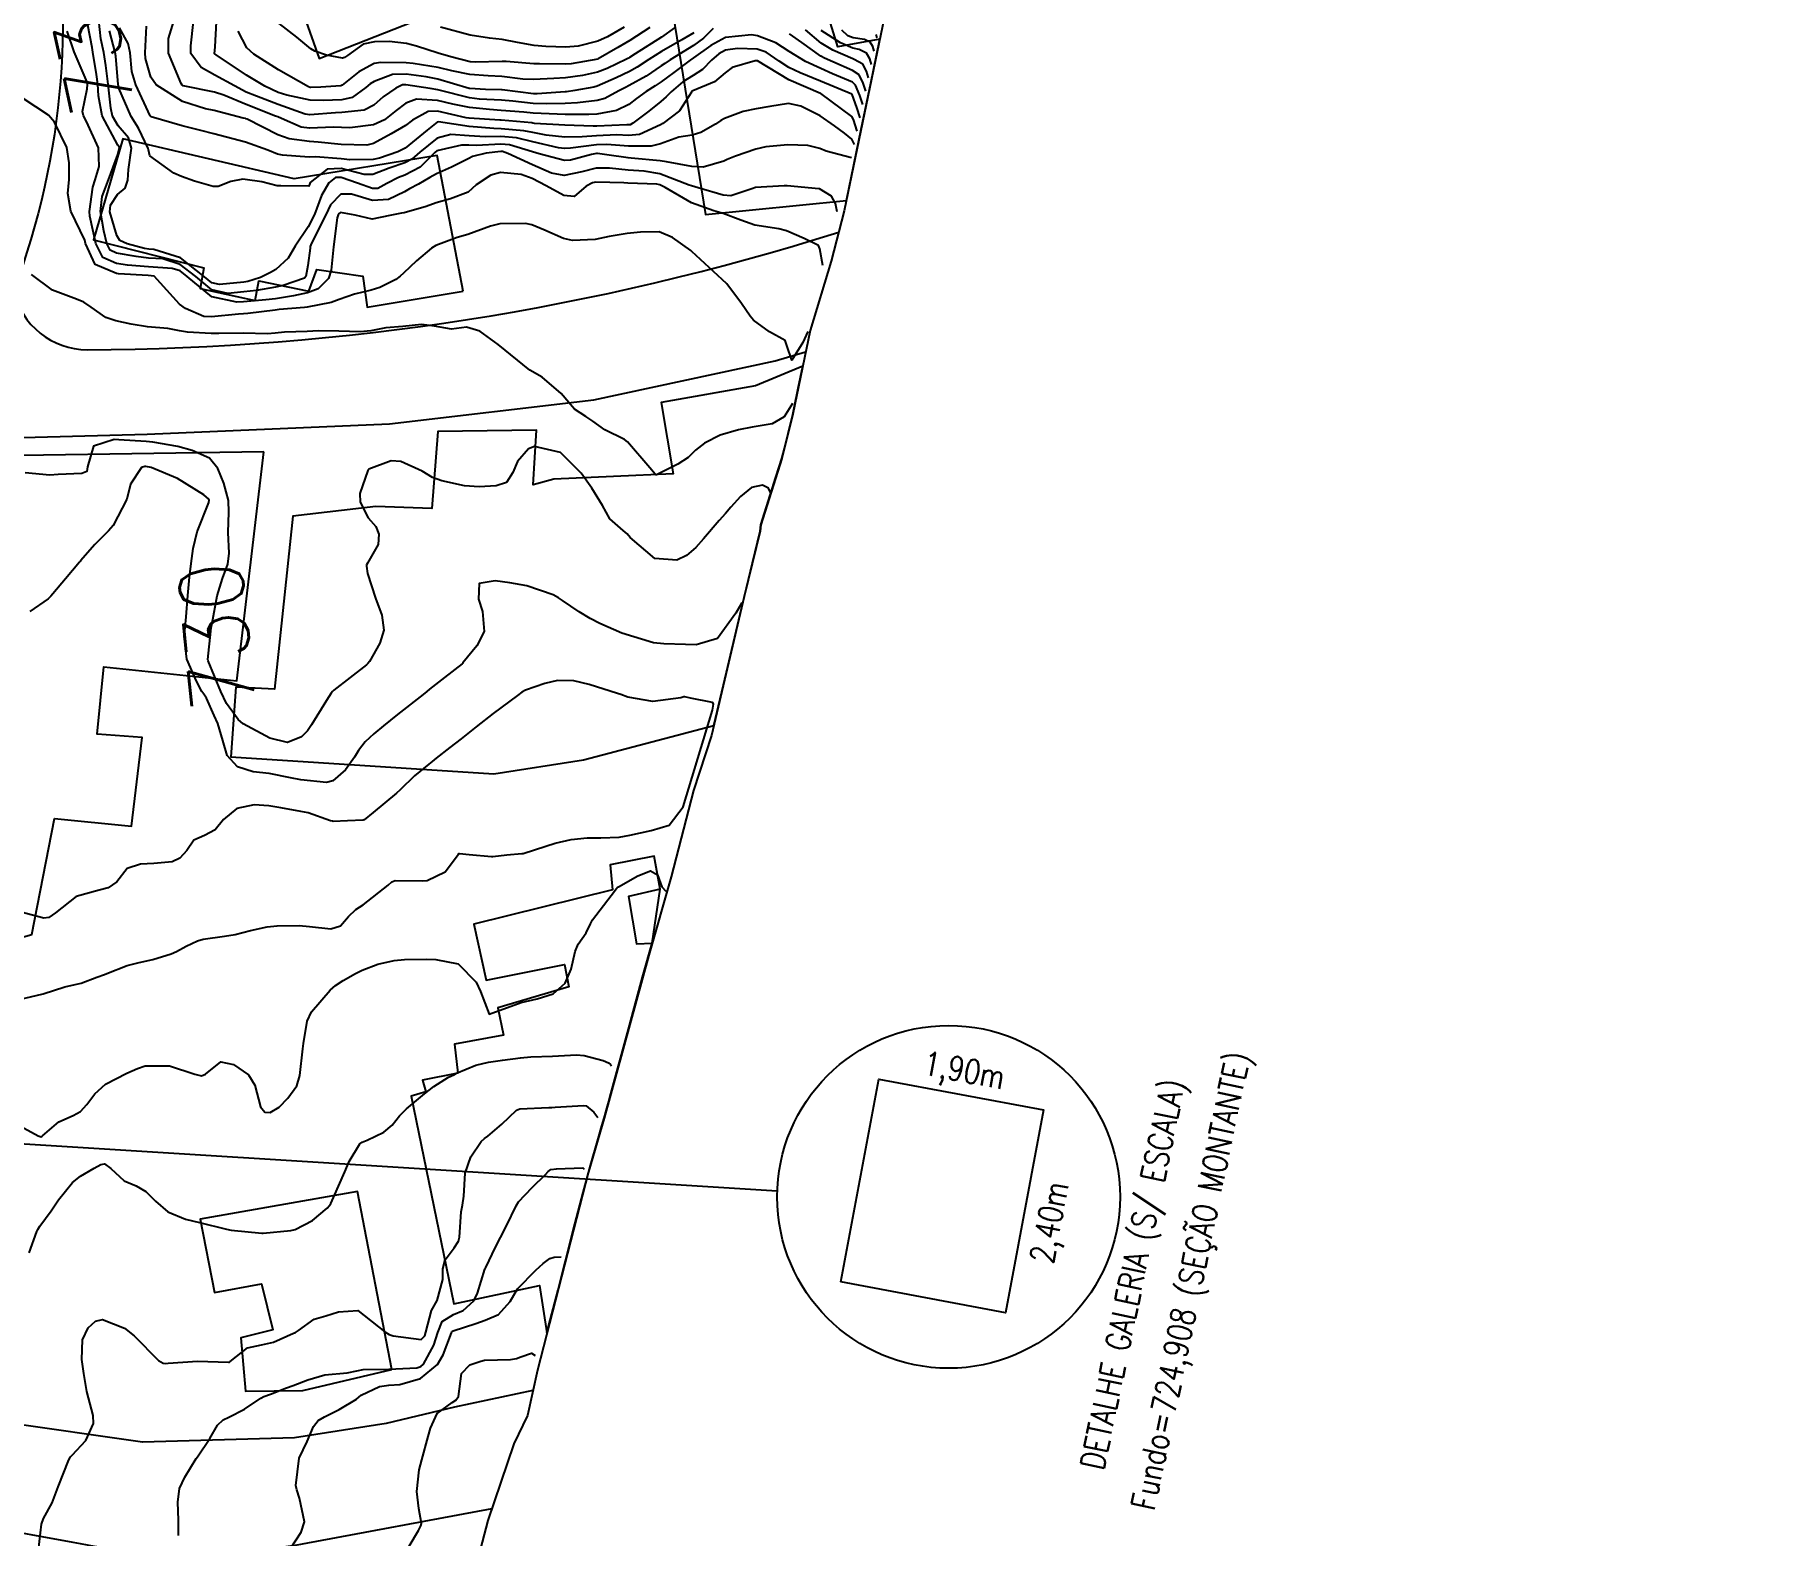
# Model space of a CAD drawing. Header units: metres. Extents: x 318500 to 325275, y 7408834 to 7428799.
# Drawn here: x 323618.4 to 323726.9, y 7419209.3 to 7419303.5 of the extents above; entities that cross this region are included whole.
import ezdxf
from ezdxf.enums import TextEntityAlignment as Align

# ---------------------------------------------------------------- set-up
doc = ezdxf.new("R2010")
doc.units = ezdxf.units.M
doc.header["$MEASUREMENT"] = 0
doc.linetypes.add('CONTINUO', pattern=[0])
for name, color, linetype in [('Area', 45, 'Continuous'), ('Cotas', 45, 'Continuous'), ('Curvas de Nivel 1m', 11, 'Continuous'), ('Curvas de Nivel 5m', 15, 'Continuous'), ('DETALHES', 45, 'Continuous'), ('Edificações', 30, 'Continuous'), ('TEXTO', 45, 'Continuous'), ('Vias Primárias', 230, 'Continuous')]:
    doc.layers.add(name, color=color, linetype=linetype)
doc.styles.add('ROMANS', font='romans', dxfattribs={"height": 0.2})
doc.styles.add('Style-STANDARD', font='STANDARD.shx')

msp = doc.modelspace()

# ---------------------------------------------------------------- linework, layer by layer
at = {"layer": 'Area'}
msp.add_lwpolyline([(323671.86, 7419305.11), (323669.22, 7419292.42), (323668.41, 7419289.27), (323667.08, 7419284.92), (323666, 7419279.67), (323665.31, 7419276.89), (323663.99, 7419272.72), (323663.96, 7419272.33), (323662.95, 7419268.23), (323660.9, 7419259.5), (323659.76, 7419256.06), (323658.36, 7419250.64), (323656.96, 7419245.72), (323654.16, 7419235.5), (323653.18, 7419232.13), (323649.98, 7419219.69), (323649.35, 7419216.86), (323648.51, 7419215.08), (323646.86, 7419210.27), (323642.45, 7419193.41)], dxfattribs=at)
at = {"layer": 'Curvas de Nivel 1m', "flags": 128}
for points, elevation in [([(323669.68, 7419295.74), (323668.09, 7419296.17), (323667.69, 7419296.33), (323666.94, 7419296.52), (323665.69, 7419296.56), (323664.31, 7419296.43), (323663.68, 7419296.29), (323662.41, 7419295.84), (323661.89, 7419295.63), (323661.68, 7419295.53), (323660.38, 7419295.15), (323659.67, 7419295.19), (323658.07, 7419295.5), (323657.67, 7419295.56), (323655.86, 7419295.73), (323655.68, 7419295.75), (323654.33, 7419295.94), (323653.75, 7419296.02), (323653.68, 7419296.01), (323653.37, 7419295.95), (323652.06, 7419295.59), (323651.67, 7419295.57), (323650.08, 7419296), (323649.68, 7419296.13), (323648.22, 7419296.55), (323647.69, 7419296.61), (323646.15, 7419296.52), (323645.68, 7419296.53), (323645.21, 7419296.54), (323643.68, 7419296.18), (323643.55, 7419296.08), (323642.62, 7419295.15), (323641.66, 7419294.66), (323641.26, 7419294.51), (323640.53, 7419294.13), (323639.97, 7419293.81), (323639.64, 7419293.81), (323638.69, 7419294.15), (323637.66, 7419294.5), (323637.32, 7419294.5), (323636.89, 7419294.17), (323636.43, 7419293.39), (323636, 7419292.18), (323635.61, 7419291.42), (323634.79, 7419290.2), (323634.35, 7419289.45), (323633.58, 7419288.74), (323633.23, 7419288.56), (323632.62, 7419288.23), (323631.81, 7419287.99), (323631.57, 7419287.95), (323630.03, 7419287.79), (323629.56, 7419287.9), (323629.09, 7419288.28), (323627.59, 7419289.47), (323625.92, 7419290), (323625.6, 7419290.02), (323625.33, 7419290.05), (323624.24, 7419290.34), (323623.79, 7419290.55), (323623.6, 7419290.88), (323623.17, 7419292.36), (323623.2, 7419292.78), (323623.64, 7419293.44), (323624.13, 7419293.85), (323624.28, 7419294.34), (323624.33, 7419295.01), (323624.52, 7419296.34), (323624.33, 7419296.99), (323623.69, 7419297.76), (323623.33, 7419298.36), (323623.22, 7419298.85), (323623.06, 7419300.36), (323622.92, 7419301.54), (323622.78, 7419302.36), (323622.6, 7419303.2), (323622.48, 7419304.37)], 736), ([(323670.22, 7419298.25), (323670.01, 7419298.9), (323669.73, 7419299.71), (323669.71, 7419299.74), (323667.74, 7419300.56), (323666.45, 7419301.08), (323665.75, 7419301.4), (323665.14, 7419301.8), (323664.33, 7419302.38), (323663.77, 7419302.56), (323662.53, 7419302.6), (323661.77, 7419302.5), (323661.35, 7419302.27), (323660.9, 7419301.86), (323660.33, 7419301.28), (323659.75, 7419300.91), (323659.11, 7419300.51), (323658.37, 7419299.89), (323658.05, 7419299.57), (323657.72, 7419299.28), (323656.96, 7419298.67), (323655.97, 7419297.92), (323655.8, 7419297.82), (323655.7, 7419297.81), (323655.59, 7419297.82), (323653.7, 7419297.73), (323653.47, 7419297.73), (323651.7, 7419297.79), (323649.8, 7419297.9), (323649.7, 7419297.92), (323649.63, 7419297.93), (323648.66, 7419298.02), (323647.7, 7419298.1), (323647.63, 7419298.1), (323645.7, 7419298.23), (323645.5, 7419298.26), (323643.71, 7419298.67), (323643.13, 7419298.66), (323642.14, 7419298.1), (323641.7, 7419297.78), (323640.8, 7419297.24), (323639.69, 7419296.64), (323639.29, 7419296.54), (323637.68, 7419296.58), (323636.23, 7419296.72), (323635.69, 7419296.76), (323634.41, 7419296.93), (323633.69, 7419297.19), (323631.77, 7419298.17), (323631.7, 7419298.19), (323631.67, 7419298.21), (323631.53, 7419298.24), (323629.71, 7419298.71), (323629.17, 7419298.82), (323627.71, 7419299.28), (323626.07, 7419300.32), (323625.73, 7419300.8), (323625.4, 7419301.98), (323625.37, 7419302.33), (323625.47, 7419304.01)], 739), ([(323661, 7419303.86), (323660.4, 7419303.24), (323659.77, 7419302.8), (323658.3, 7419301.89), (323657.98, 7419301.67), (323657.75, 7419301.51), (323656.79, 7419300.87), (323655.74, 7419300.28), (323655.5, 7419300.16), (323655.08, 7419299.94), (323654.2, 7419299.46), (323653.72, 7419299.33), (323652.49, 7419299.2), (323651.72, 7419299.16), (323650.58, 7419299.13), (323649.72, 7419299.16), (323648.44, 7419299.29), (323647.72, 7419299.36), (323646.34, 7419299.43), (323645.72, 7419299.51), (323643.82, 7419299.98), (323643.73, 7419300.01), (323643.26, 7419300.09), (323641.73, 7419300.33), (323641.52, 7419300.32), (323641.09, 7419300.12), (323640.3, 7419299.56), (323639.71, 7419299.05), (323639.11, 7419298.74), (323637.71, 7419298.58), (323637.31, 7419298.56), (323635.7, 7419298.44), (323635.41, 7419298.49), (323633.71, 7419299.09), (323632.35, 7419299.61), (323631.72, 7419299.87), (323630.97, 7419300.25), (323629.74, 7419300.92), (323628.89, 7419301.42), (323628.24, 7419302.29), (323628.24, 7419302.77), (323628.4, 7419304.29)], 741), ([(323659.78, 7419303.58), (323659.03, 7419303.14), (323657.77, 7419302.42), (323656.96, 7419301.91), (323656.24, 7419301.43), (323655.75, 7419301.16), (323654.92, 7419300.76), (323653.73, 7419300.23), (323653.52, 7419300.17), (323652.32, 7419299.97), (323651.81, 7419299.89), (323651.73, 7419299.89), (323649.97, 7419299.75), (323649.73, 7419299.76), (323647.76, 7419300), (323647.73, 7419300), (323646.73, 7419300.04), (323645.73, 7419300.1), (323645.69, 7419300.1), (323643.74, 7419300.68), (323643, 7419300.83), (323641.74, 7419301), (323640.9, 7419300.97), (323639.74, 7419300.53), (323639.49, 7419300.38), (323639.21, 7419300.15), (323638.35, 7419299.52), (323637.72, 7419299.39), (323636.55, 7419299.35), (323635.72, 7419299.37), (323634.27, 7419299.67), (323633.72, 7419299.85), (323632.89, 7419300.23), (323631.74, 7419300.93), (323629.82, 7419302.2), (323629.76, 7419302.24), (323629.74, 7419302.25), (323629.73, 7419302.27), (323629.76, 7419302.7), (323629.85, 7419304.27)], 742), ([(323657.04, 7419303.91), (323655.77, 7419303.1), (323655.03, 7419302.67), (323653.79, 7419301.95), (323653.77, 7419301.94), (323652.09, 7419301.64), (323651.75, 7419301.61), (323650.11, 7419301.64), (323649.75, 7419301.65), (323648.01, 7419301.78), (323647.76, 7419301.78), (323646.07, 7419301.74), (323645.76, 7419301.77), (323644.54, 7419302.07), (323643.76, 7419302.31), (323642.4, 7419302.74), (323641.77, 7419302.92), (323640.69, 7419303.04), (323639.77, 7419303.03), (323639.04, 7419302.87), (323638.06, 7419302.16), (323637.88, 7419302.04), (323637.76, 7419302), (323636.74, 7419302.18), (323636.01, 7419302.43), (323635.76, 7419302.59), (323634.88, 7419303.31), (323633.78, 7419304.16)], 744), ([(323667.89, 7419288.98), (323667.7, 7419290.04), (323667.6, 7419290.25), (323666.71, 7419290.68), (323665.61, 7419291.17), (323665.12, 7419291.3), (323663.62, 7419291.51), (323662.73, 7419291.83), (323661.63, 7419292.26), (323661.05, 7419292.42), (323659.64, 7419292.93), (323657.99, 7419293.89), (323657.65, 7419294.05), (323657.47, 7419294.09), (323655.65, 7419294.16), (323655.4, 7419294.18), (323653.65, 7419294.21), (323653.43, 7419294.18), (323653.03, 7419293.96), (323652.29, 7419293.32), (323651.64, 7419293.38), (323650.52, 7419293.99), (323649.66, 7419294.44), (323648.97, 7419294.7), (323647.66, 7419294.83), (323647.05, 7419294.65), (323646.13, 7419294.05), (323645.89, 7419293.81), (323645.64, 7419293.6), (323644.53, 7419293.17), (323643.63, 7419292.92), (323643.01, 7419292.7), (323641.62, 7419292.3), (323641.46, 7419292.27), (323640.73, 7419292.12), (323639.62, 7419291.9), (323638.54, 7419292.15), (323637.62, 7419292.31), (323637.54, 7419292.25), (323637.49, 7419292.16), (323637.42, 7419291.97), (323637.18, 7419290.17), (323637.04, 7419288.7), (323636.87, 7419288.17), (323636.22, 7419287.52), (323635.56, 7419287.27), (323634.68, 7419287.08), (323633.55, 7419286.9), (323632.94, 7419286.83), (323631.55, 7419286.71), (323631.12, 7419286.68), (323629.55, 7419287.02), (323628.02, 7419288.29), (323627.58, 7419288.66), (323627.07, 7419288.81), (323625.58, 7419288.91), (323624.26, 7419289.02), (323623.58, 7419289.11), (323622.72, 7419289.5), (323622.29, 7419290.37), (323621.91, 7419292.08), (323621.89, 7419292.38), (323622.1, 7419293.91), (323622.24, 7419294.37), (323622.49, 7419295.2), (323622.45, 7419296.37), (323621.69, 7419298.03), (323621.5, 7419298.38), (323621.44, 7419298.65), (323621.73, 7419300.07), (323621.76, 7419300.35), (323621.75, 7419300.38), (323621.75, 7419300.4), (323621.73, 7419300.49), (323620.93, 7419302.39), (323620.48, 7419303.69)], 734), ([(323669.86, 7419296.58), (323669.69, 7419296.92), (323669.24, 7419297.29), (323668.61, 7419297.76), (323667.71, 7419298.38), (323666.51, 7419298.99), (323665.72, 7419299.15), (323664.56, 7419298.96), (323663.71, 7419298.82), (323662.89, 7419298.65), (323661.71, 7419298.22), (323661.48, 7419298.08), (323661.14, 7419297.86), (323660.23, 7419297.33), (323659.69, 7419297.17), (323658.85, 7419297.04), (323657.69, 7419296.63), (323657.11, 7419296.48), (323655.69, 7419296.48), (323654.33, 7419296.59), (323653.69, 7419296.56), (323652.05, 7419296.34), (323651.68, 7419296.32), (323651.3, 7419296.37), (323649.69, 7419296.74), (323648.66, 7419296.99), (323647.69, 7419297.08), (323646.71, 7419297.06), (323645.69, 7419297.12), (323644.55, 7419297.21), (323643.69, 7419296.98), (323642.6, 7419296.1), (323642.11, 7419295.67), (323641.67, 7419295.44), (323640.69, 7419295.1), (323639.66, 7419294.7), (323639.11, 7419294.7), (323637.66, 7419295.07), (323636.79, 7419295.04), (323635.73, 7419294.19), (323635.7, 7419294.13), (323635.65, 7419293.97), (323633.88, 7419293.98), (323633.65, 7419293.99), (323632.69, 7419294.23), (323631.65, 7419294.39), (323631.5, 7419294.4), (323630.74, 7419294.25), (323629.96, 7419293.95), (323629.65, 7419293.94), (323628.47, 7419294.29), (323627.65, 7419294.57), (323627.18, 7419294.78), (323625.67, 7419295.87), (323625.59, 7419296.24), (323625.57, 7419296.32), (323624.95, 7419297.6), (323624.5, 7419298.34), (323623.73, 7419300.11), (323623.69, 7419300.35), (323623.53, 7419302.13), (323623.49, 7419302.35), (323623.13, 7419303.72)], 737), ([(323670.04, 7419297.41), (323669.81, 7419298.15), (323669.71, 7419298.33), (323667.75, 7419299.77), (323667.73, 7419299.78), (323665.74, 7419300.64), (323663.79, 7419301.82), (323663.63, 7419301.82), (323662.19, 7419301.41), (323661.75, 7419301.07), (323661.09, 7419300.51), (323659.73, 7419299.94), (323659.68, 7419299.92), (323659.64, 7419299.87), (323658.89, 7419298.7), (323657.85, 7419297.9), (323657.7, 7419297.82), (323656.39, 7419297.21), (323655.69, 7419297.14), (323654.95, 7419297.18), (323653.69, 7419297.13), (323652.79, 7419297.06), (323651.69, 7419297.05), (323650.52, 7419297.16), (323649.69, 7419297.33), (323649.13, 7419297.44), (323647.7, 7419297.57), (323647.24, 7419297.58), (323645.7, 7419297.7), (323643.77, 7419298.01), (323643.7, 7419297.99), (323643.07, 7419297.47), (323641.68, 7419296.35), (323641.22, 7419296.12), (323640.08, 7419295.73), (323639.67, 7419295.63), (323638.22, 7419295.61), (323637.67, 7419295.69), (323636.06, 7419295.8), (323635.67, 7419295.78), (323633.99, 7419295.91), (323633.68, 7419295.98), (323633.07, 7419296.23), (323631.68, 7419296.73), (323630.48, 7419297.05), (323629.69, 7419297.25), (323628.87, 7419297.46), (323627.69, 7419297.75), (323625.76, 7419298.32), (323625.7, 7419298.38), (323624.8, 7419300.33), (323624.55, 7419301.15), (323624.43, 7419302.34), (323624.32, 7419302.91), (323623.77, 7419303.89)], 738), ([(323658.57, 7419303.89), (323657.77, 7419303.31), (323656.1, 7419302.26), (323655.76, 7419302.04), (323655.69, 7419302), (323655.56, 7419301.93), (323654.35, 7419301.35), (323653.75, 7419301.12), (323652.8, 7419300.9), (323651.74, 7419300.77), (323651.01, 7419300.72), (323649.74, 7419300.65), (323649.07, 7419300.68), (323647.74, 7419300.84), (323646.9, 7419300.89), (323645.74, 7419300.97), (323644.61, 7419301.21), (323643.75, 7419301.41), (323642.19, 7419301.66), (323641.75, 7419301.71), (323640.15, 7419301.73), (323639.75, 7419301.66), (323638.77, 7419301.13), (323637.73, 7419300.31), (323637.64, 7419300.25), (323636.39, 7419300.18), (323635.76, 7419300.15), (323635.73, 7419300.16), (323635.62, 7419300.19), (323633.75, 7419301.26), (323632.19, 7419302.24), (323631.76, 7419302.65), (323631.22, 7419303.69)], 743), ([(323670.57, 7419299.92), (323670.41, 7419300.42), (323670.15, 7419300.94), (323669.75, 7419301.23), (323668.5, 7419301.76), (323667.99, 7419301.99), (323667.76, 7419302.13), (323666.57, 7419302.98), (323665.78, 7419303.53)], 741), ([(323670.75, 7419300.76), (323670.61, 7419301.19), (323670.38, 7419301.61), (323669.85, 7419301.92), (323669.76, 7419301.95), (323668.5, 7419302.49), (323667.77, 7419302.94), (323666.79, 7419303.78)], 742), ([(323670.93, 7419301.59), (323670.82, 7419301.95), (323670.62, 7419302.3), (323670.17, 7419302.54), (323669.77, 7419302.63), (323668.98, 7419302.96), (323667.78, 7419303.74)], 743), ([(323671.11, 7419302.43), (323671.02, 7419302.72), (323670.86, 7419302.99), (323670.5, 7419303.17), (323669.78, 7419303.28), (323669.44, 7419303.4), (323669.08, 7419303.75)], 744), ([(323666.95, 7419284.86), (323666.62, 7419284.16), (323665.93, 7419283.05), (323665.62, 7419283.97), (323665.52, 7419284.28), (323664.54, 7419284.82), (323663.54, 7419285.57), (323663.32, 7419285.82), (323662.77, 7419286.61), (323661.85, 7419287.84), (323661.57, 7419288.12), (323659.67, 7419289.87), (323659.63, 7419289.9), (323659.6, 7419289.93), (323658.46, 7419290.74), (323657.61, 7419291.11), (323656.44, 7419291.08), (323655.61, 7419290.99), (323654.48, 7419290.81), (323653.61, 7419290.63), (323652.18, 7419290.55), (323651.61, 7419290.68), (323650.38, 7419291.23), (323649.62, 7419291.55), (323649.23, 7419291.62), (323647.62, 7419291.61), (323647.03, 7419291.46), (323645.61, 7419290.94), (323644.94, 7419290.74), (323643.6, 7419290.25), (323643.33, 7419290.08), (323642.4, 7419289.28), (323641.58, 7419288.51), (323641.37, 7419288.32), (323641.1, 7419288.12), (323640.09, 7419287.61), (323639.56, 7419287.44), (323638.51, 7419287.2), (323637.55, 7419286.86), (323637.04, 7419286.67), (323635.54, 7419286.38), (323635.38, 7419286.36), (323633.78, 7419286.22), (323633.54, 7419286.19), (323631.81, 7419285.97), (323631.54, 7419285.96), (323631.23, 7419285.94), (323629.53, 7419285.76), (323629.05, 7419285.8), (323627.9, 7419286.29), (323627.54, 7419286.57), (323625.94, 7419288.32), (323625.57, 7419288.36), (323623.7, 7419288.47), (323623.57, 7419288.49), (323622.25, 7419289.05), (323621.64, 7419290.38), (323621.59, 7419290.57), (323620.71, 7419292.39), (323620.53, 7419293.5), (323620.62, 7419294.39), (323620.62, 7419295.44), (323620.46, 7419296.39), (323619.69, 7419297.98), (323619.31, 7419298.41), (323617.72, 7419299.46)], 733), ([(323665.98, 7419280.33), (323665.46, 7419279.5), (323664.7, 7419279.05), (323663.45, 7419278.84), (323662.6, 7419278.68), (323661.45, 7419278.35), (323660.45, 7419277.85), (323659.9, 7419277.4), (323659.43, 7419276.95), (323658.78, 7419276.52), (323657.53, 7419275.9), (323657.45, 7419275.86), (323657.41, 7419275.86), (323657.36, 7419275.9), (323657.02, 7419276.3), (323655.63, 7419277.92), (323655.44, 7419278.07), (323654.2, 7419278.69), (323653.45, 7419279.22), (323653.02, 7419279.52), (323652.31, 7419279.97), (323651.47, 7419280.96), (323650.27, 7419281.99), (323649.5, 7419282.43), (323647.52, 7419284.03), (323646.36, 7419284.88), (323645.53, 7419285.13), (323644.6, 7419285), (323643.53, 7419285.18), (323642.71, 7419285.28), (323641.53, 7419285.17), (323640.47, 7419285.07), (323639.53, 7419284.9), (323638.86, 7419284.82), (323637.53, 7419284.87), (323636.24, 7419284.89), (323635.53, 7419284.86), (323634.12, 7419284.8), (323633.53, 7419284.74), (323633.04, 7419284.71), (323631.52, 7419284.74), (323630, 7419284.73), (323629.52, 7419284.73), (323628.04, 7419284.8), (323627.53, 7419284.9), (323626.8, 7419285.04), (323625.53, 7419285.14), (323624.49, 7419285.3), (323623.53, 7419285.52), (323622.9, 7419285.73), (323621.98, 7419286.37), (323621.54, 7419286.68), (323621.06, 7419286.87), (323619.56, 7419287.45), (323618.25, 7419288.42)], 732), ([(323664.63, 7419274.71), (323664.48, 7419275.03), (323664.1, 7419275.21), (323663.4, 7419275.07), (323662.71, 7419274.51), (323662.12, 7419273.83), (323661.77, 7419273.44), (323661.37, 7419272.99), (323660.39, 7419271.85), (323659.91, 7419271.3), (323659.34, 7419270.8), (323658.72, 7419270.5), (323657.34, 7419270.62), (323655.8, 7419271.92), (323655.6, 7419272.16), (323655.36, 7419272.37), (323654.53, 7419273.1), (323654.07, 7419273.94), (323653.4, 7419275.02), (323652.72, 7419275.96), (323651.43, 7419277.25), (323649.79, 7419277.64), (323649.43, 7419277.48), (323648.74, 7419276.69), (323648.44, 7419276.01), (323648.05, 7419275.37), (323647.4, 7419275.17), (323646.33, 7419275.11), (323645.4, 7419275.17), (323643.99, 7419275.48), (323643.4, 7419275.7), (323642.76, 7419276.09), (323641.42, 7419276.69), (323640.8, 7419276.74), (323639.41, 7419276.21), (323639.37, 7419276.18), (323639.35, 7419276.14), (323638.84, 7419274.69), (323638.86, 7419274.15), (323639.37, 7419273.16), (323639.85, 7419272.62), (323640.04, 7419272.13), (323639.99, 7419271.49), (323639.33, 7419270.32), (323639.26, 7419270.21), (323639.25, 7419270.14), (323639.32, 7419269.68), (323639.83, 7419268.13), (323640.22, 7419267.06), (323640.35, 7419266.12), (323640.09, 7419265.3), (323639.45, 7419264.14), (323639.35, 7419264.03), (323639.25, 7419263.95), (323638.24, 7419263.14), (323637.22, 7419262.35), (323637.12, 7419262.26), (323637.04, 7419262.16), (323636.76, 7419261.71), (323635.81, 7419260.18), (323635.56, 7419259.81), (323635.19, 7419259.42), (323634.31, 7419259.08), (323633.19, 7419259.34), (323631.53, 7419260.24), (323631.2, 7419260.52), (323630.47, 7419261.51), (323630.12, 7419262.26), (323629.33, 7419264.19), (323629.31, 7419264.27), (323629.49, 7419266.05), (323629.52, 7419266.27), (323629.57, 7419266.55), (323629.9, 7419268.26), (323630.23, 7419269.35), (323630.56, 7419270.25), (323630.65, 7419270.94), (323630.58, 7419272.25), (323630.63, 7419273.51), (323630.6, 7419274.25), (323630.31, 7419275.34), (323629.94, 7419276.26), (323629.42, 7419276.91), (323628.32, 7419277.39), (323627.43, 7419277.63), (323625.85, 7419277.9), (323625.43, 7419277.94), (323623.72, 7419278.06), (323623.44, 7419278.07), (323622.14, 7419277.66), (323621.76, 7419276.37), (323621.71, 7419276.07), (323621.4, 7419275.95), (323619.93, 7419275.87), (323619.4, 7419275.84), (323617.84, 7419275.98)], 731), ([(323617.48, 7419242.94), (323618.97, 7419243.3), (323620.34, 7419243.75), (323620.98, 7419243.9), (323621.37, 7419243.97), (323622.34, 7419244.36), (323622.82, 7419244.52), (323622.98, 7419244.57), (323624.24, 7419245.08), (323624.99, 7419245.27), (323625.85, 7419245.46), (323627, 7419245.82), (323627.34, 7419245.96), (323627.95, 7419246.29), (323628.66, 7419246.63), (323629.02, 7419246.73), (323630.35, 7419246.92), (323631.02, 7419247.03), (323631.99, 7419247.27), (323633.03, 7419247.5), (323633.66, 7419247.58), (323635.03, 7419247.59), (323635.69, 7419247.52), (323637.03, 7419247.38), (323637.62, 7419247.57), (323638.12, 7419248.15), (323638.6, 7419248.59), (323639.05, 7419248.89), (323640.61, 7419250.12), (323640.84, 7419250.33), (323641.06, 7419250.41), (323642.76, 7419250.39), (323643.07, 7419250.42), (323644.19, 7419250.95), (323645.03, 7419252.06), (323645.05, 7419252.1), (323645.09, 7419252.1), (323645.69, 7419252.05), (323647.09, 7419251.92), (323647.19, 7419251.92), (323648.06, 7419252.02), (323649, 7419252.1), (323649.09, 7419252.11), (323650.51, 7419252.57), (323651.1, 7419252.76), (323652.09, 7419252.98), (323653.11, 7419253.08), (323653.95, 7419253.1), (323655.11, 7419253.14), (323655.78, 7419253.25), (323657.11, 7419253.55), (323658.24, 7419253.88), (323659.13, 7419255.03), (323660.96, 7419261.1), (323661.03, 7419261.47), (323660.96, 7419261.58), (323659.59, 7419261.86), (323659.22, 7419261.93), (323659.16, 7419261.93), (323658.97, 7419261.87), (323657.22, 7419261.64), (323655.66, 7419261.92), (323655.22, 7419262.08), (323655, 7419262.15), (323653.23, 7419262.71), (323652.27, 7419262.93), (323651.23, 7419262.95), (323650.45, 7419262.77), (323649.23, 7419262.35), (323649.01, 7419262.22), (323648.72, 7419262.01), (323647.21, 7419260.89), (323646.13, 7419260.05), (323645.61, 7419259.63), (323645.19, 7419259.3), (323644.48, 7419258.76), (323643.63, 7419258.08), (323643.37, 7419257.87), (323643.16, 7419257.71), (323642.28, 7419256.97), (323641.38, 7419256.11), (323641.14, 7419255.89), (323639.67, 7419254.68), (323639.12, 7419254.22), (323639.06, 7419254.2), (323638.07, 7419254.15), (323637.16, 7419254.12), (323637.12, 7419254.13), (323637, 7419254.16), (323635.59, 7419254.65), (323635.13, 7419254.75), (323633.88, 7419254.97), (323633.13, 7419255.09), (323632.21, 7419255.15), (323631.13, 7419254.92), (323630.29, 7419254.25), (323629.77, 7419253.6), (323629.1, 7419253.23), (323628.43, 7419252.95), (323627.99, 7419252.29), (323627.56, 7419251.81), (323627.08, 7419251.59), (323625.92, 7419251.47), (323625.08, 7419251.43), (323624.25, 7419251.16), (323623.59, 7419250.34), (323623.06, 7419249.95), (323622.5, 7419249.8), (323621.05, 7419249.4), (323619.75, 7419248.39), (323619.33, 7419248.1), (323619.03, 7419248.06), (323617.6, 7419248.42)], 729), ([(323618.11, 7419227.05), (323618.58, 7419228.4), (323618.64, 7419228.53), (323618.78, 7419228.74), (323619.49, 7419229.69), (323619.95, 7419230.38), (323620.81, 7419231.46), (323621.32, 7419231.86), (323622.18, 7419232.36), (323622.59, 7419232.59), (323622.82, 7419232.64), (323623.23, 7419232.34), (323624.06, 7419231.58), (323624.81, 7419231.26), (323625.41, 7419230.91), (323626.03, 7419230.3), (323626.79, 7419229.63), (323627.9, 7419229.16), (323628.78, 7419228.96), (323630.48, 7419228.54), (323630.77, 7419228.49), (323632.69, 7419228.29), (323632.77, 7419228.29), (323634.51, 7419228.46), (323634.78, 7419228.53), (323635.88, 7419229.08), (323636.8, 7419229.87), (323636.94, 7419230.02), (323637.02, 7419230.16), (323637.18, 7419230.53), (323637.89, 7419232.14), (323638.18, 7419232.79), (323638.85, 7419233.9), (323638.98, 7419234), (323639.3, 7419234.13), (323640.35, 7419234.63), (323640.86, 7419235.07), (323641.33, 7419235.65), (323641.77, 7419236.1), (323642.89, 7419237.03), (323643.48, 7419237.49), (323644.4, 7419238.07), (323644.73, 7419238.23), (323644.9, 7419238.32), (323646.11, 7419238.84), (323646.91, 7419239.01), (323647.79, 7419239.14), (323648.92, 7419239.3), (323649.57, 7419239.35), (323650.92, 7419239.4), (323652.44, 7419239.47), (323652.92, 7419239.44), (323654.11, 7419239.12), (323654.44, 7419238.97), (323654.57, 7419238.87), (323654.63, 7419238.79)], 731), ([(323618.69, 7419208.4), (323618.88, 7419210.03), (323619, 7419210.39), (323619.55, 7419211.38), (323619.92, 7419212.38), (323620.58, 7419214.07), (323620.69, 7419214.26), (323620.79, 7419214.37), (323621.66, 7419215.29), (323622.14, 7419216.35), (323622.11, 7419216.86), (323621.71, 7419218.36), (323621.52, 7419219.49), (323621.41, 7419220.36), (323621.44, 7419221.6), (323621.8, 7419222.36), (323622.27, 7419222.78), (323622.7, 7419222.87), (323624.08, 7419222.33), (323624.68, 7419221.86), (323626.21, 7419220.3), (323626.51, 7419220.14), (323626.66, 7419220.12), (323626.82, 7419220.13), (323628.66, 7419220.27), (323630.61, 7419220.19), (323630.66, 7419220.2), (323630.71, 7419220.24), (323631.8, 7419221.09), (323632.68, 7419221.28), (323633.43, 7419221.45), (323634.69, 7419222.01), (323634.81, 7419222.06), (323634.99, 7419222.19), (323635.97, 7419222.9), (323636.7, 7419223.1), (323637.51, 7419223.35), (323638.71, 7419223.44), (323640.41, 7419222.11), (323640.69, 7419221.93), (323640.93, 7419221.86), (323642.68, 7419221.62), (323642.92, 7419221.85), (323642.98, 7419222.08), (323643.34, 7419223.44), (323643.7, 7419224.07), (323644.05, 7419225.38), (323644.04, 7419226.06), (323644.19, 7419226.62), (323644.76, 7419227.38), (323645.02, 7419227.79), (323645.09, 7419228.05), (323645.2, 7419229.64), (323645.28, 7419230.05), (323645.37, 7419230.61), (323645.44, 7419232.05), (323645.81, 7419233.07), (323646.45, 7419234.04), (323646.66, 7419234.23), (323646.86, 7419234.38), (323647.75, 7419235.13), (323648.67, 7419236), (323648.88, 7419236.09), (323650.7, 7419236.17), (323650.88, 7419236.18), (323651.1, 7419236.2), (323652.88, 7419236.31), (323653.04, 7419236.27), (323653.52, 7419235.88), (323653.77, 7419235.55)], 732), ([(323627.47, 7419209.33), (323627.46, 7419210.28), (323627.42, 7419211.41), (323627.54, 7419212.28), (323627.87, 7419212.98), (323628.58, 7419214.15), (323628.66, 7419214.27), (323629.44, 7419215.42), (323629.92, 7419216.25), (323630.27, 7419216.59), (323630.62, 7419216.74), (323631.6, 7419217.25), (323632.64, 7419217.95), (323632.81, 7419218.04), (323633.23, 7419218.2), (323634.25, 7419218.59), (323634.65, 7419218.73), (323635.57, 7419219.09), (323636.65, 7419219.41), (323638.04, 7419219.53), (323638.66, 7419219.66), (323639.05, 7419219.73), (323640.66, 7419219.77), (323642.42, 7419219.85), (323642.66, 7419219.92), (323642.83, 7419220.08), (323643.48, 7419221.27), (323643.74, 7419222.06), (323644.01, 7419222.75), (323644.71, 7419223.19), (323645.32, 7419223.44), (323646, 7419224.04), (323646.23, 7419224.53), (323646.69, 7419226.03), (323646.71, 7419226.06), (323646.74, 7419226.13), (323647.36, 7419227.42), (323647.66, 7419228.02), (323648.03, 7419228.76), (323648.65, 7419230), (323648.8, 7419230.25), (323649.65, 7419231.15), (323650.48, 7419231.98), (323650.65, 7419232.16), (323650.82, 7419232.28), (323651.18, 7419232.33), (323652.83, 7419232.39), (323652.91, 7419232.31)], 733), ([(323634.5, 7419208.52), (323635.16, 7419209.54), (323635.38, 7419210.18), (323635.06, 7419211.67), (323634.88, 7419212.19), (323634.83, 7419212.46), (323635.04, 7419214.18), (323635.54, 7419215.23), (323635.94, 7419216.17), (323636.23, 7419216.55), (323636.62, 7419216.78), (323637.54, 7419217.23), (323638.64, 7419217.88), (323638.77, 7419218), (323638.92, 7419218.13), (323640.08, 7419218.68), (323640.65, 7419218.76), (323641.34, 7419218.79), (323642.65, 7419219.18), (323643.71, 7419220.06), (323644.07, 7419220.66), (323644.58, 7419222.05), (323644.62, 7419222.12), (323644.69, 7419222.17), (323646.11, 7419222.62), (323646.7, 7419222.83), (323647.54, 7419223.19), (323648.26, 7419224.01), (323648.73, 7419224.79), (323649.87, 7419225.98), (323650.34, 7419226.38), (323650.75, 7419226.7), (323651.02, 7419226.78), (323651.47, 7419226.8)], 734)]:
    msp.add_lwpolyline(points, dxfattribs=dict(at, elevation=elevation))
at = {"layer": 'Curvas de Nivel 5m', "flags": 128}
for points, elevation in [([(323668.79, 7419292.36), (323668.68, 7419292.87), (323668.43, 7419293.33), (323667.67, 7419293.79), (323667.65, 7419293.8), (323667.62, 7419293.8), (323665.65, 7419293.98), (323665.46, 7419293.98), (323663.65, 7419293.88), (323663.6, 7419293.87), (323663.5, 7419293.82), (323662.12, 7419293.35), (323661.64, 7419293.41), (323660.06, 7419293.86), (323659.65, 7419293.98), (323659.49, 7419294.03), (323657.66, 7419294.73), (323656.67, 7419294.9), (323655.67, 7419294.98), (323654.51, 7419295.09), (323653.67, 7419295.09), (323652.76, 7419294.87), (323651.66, 7419294.64), (323650.87, 7419294.78), (323649.67, 7419295.3), (323648.12, 7419296.02), (323647.79, 7419296.14), (323647.68, 7419296.15), (323646.76, 7419296.04), (323645.91, 7419295.82), (323645.67, 7419295.7), (323644.58, 7419295.16), (323643.66, 7419294.74), (323643.24, 7419294.5), (323642.52, 7419294.1), (323641.95, 7419293.8), (323641.64, 7419293.61), (323640.64, 7419293.12), (323639.63, 7419293.07), (323638.32, 7419293.47), (323637.64, 7419293.47), (323637.01, 7419292.79), (323636.7, 7419292.17), (323635.81, 7419290.4), (323635.73, 7419290.19), (323635.72, 7419290.07), (323635.58, 7419289), (323635.46, 7419288.3), (323635.37, 7419288.19), (323634.03, 7419287.74), (323633.56, 7419287.63), (323632.37, 7419287.42), (323631.56, 7419287.33), (323630.57, 7419287.24), (323629.56, 7419287.46), (323628.55, 7419288.29), (323627.58, 7419289.06), (323626.49, 7419289.4), (323625.59, 7419289.46), (323624.81, 7419289.55), (323623.58, 7419289.76), (323623.18, 7419289.95), (323622.98, 7419290.36), (323622.79, 7419291.17), (323622.58, 7419292.37), (323622.68, 7419293.32), (323623.07, 7419294.36), (323623.67, 7419295.96), (323623.77, 7419296.35), (323623.75, 7419296.43), (323623.67, 7419296.54), (323622.69, 7419298.37), (323622.46, 7419299.63), (323622.41, 7419300.37), (323622.33, 7419300.97), (323622.1, 7419302.37), (323622.05, 7419302.67), (323621.78, 7419304.07)], 735), ([(323670.39, 7419299.09), (323670.21, 7419299.66), (323669.93, 7419300.31), (323669.74, 7419300.48), (323668.49, 7419301.02), (323667.75, 7419301.34), (323666.79, 7419301.78), (323665.77, 7419302.41), (323664.93, 7419302.96), (323663.78, 7419303.4), (323663.41, 7419303.46), (323661.77, 7419303.29), (323660.85, 7419302.78), (323659.76, 7419302.01), (323659.56, 7419301.87), (323658.54, 7419301.1), (323657.74, 7419300.52), (323657.37, 7419300.27), (323656.8, 7419299.91), (323656.19, 7419299.46), (323655.72, 7419299.08), (323654.94, 7419298.71), (323653.71, 7419298.48), (323653.2, 7419298.46), (323651.71, 7419298.47), (323651.21, 7419298.48), (323649.71, 7419298.54), (323649.12, 7419298.6), (323647.71, 7419298.72), (323646.98, 7419298.77), (323645.71, 7419298.9), (323644.67, 7419299.11), (323643.72, 7419299.33), (323642.4, 7419299.42), (323641.72, 7419299.18), (323641.11, 7419298.71), (323640.38, 7419298.13), (323639.7, 7419297.81), (323638.22, 7419297.63), (323637.69, 7419297.65), (323637.18, 7419297.66), (323635.69, 7419297.6), (323635.17, 7419297.67), (323633.93, 7419298.22), (323633.7, 7419298.31), (323633.56, 7419298.36), (323631.71, 7419299.08), (323630.31, 7419299.67), (323629.72, 7419299.86), (323627.77, 7419300.25), (323627.73, 7419300.27), (323627.69, 7419300.3), (323627.63, 7419300.41), (323626.85, 7419302.31), (323626.85, 7419303.22), (323627.17, 7419304.31)], 740), ([(323655.42, 7419303.93), (323654.38, 7419303.34), (323653.77, 7419303.06), (323652.54, 7419302.74), (323651.77, 7419302.68), (323650.51, 7419302.73), (323649.77, 7419302.8), (323648.72, 7419302.97), (323647.77, 7419303.16), (323646.98, 7419303.25), (323645.77, 7419303.43), (323643.91, 7419303.95)], 745), ([(323671.29, 7419303.27), (323671.22, 7419303.48)], 745), ([(323662.81, 7419267.84), (323662.42, 7419267.19), (323661.28, 7419265.59), (323659.93, 7419265.2), (323659.27, 7419265.21), (323657.91, 7419265.26), (323657.27, 7419265.32), (323655.28, 7419265.92), (323653.89, 7419266.54), (323653.29, 7419266.85), (323652.59, 7419267.26), (323651.56, 7419267.98), (323651.3, 7419268.15), (323650.96, 7419268.33), (323649.31, 7419268.9), (323648.24, 7419269.09), (323647.32, 7419269.21), (323646.32, 7419269.04), (323646.29, 7419268.05), (323646.53, 7419267.28), (323646.63, 7419266.04), (323646.17, 7419265.14), (323645.31, 7419264.06), (323645.28, 7419264.03), (323645.25, 7419264.01), (323644.15, 7419263.15), (323643.22, 7419262.41), (323643.04, 7419262.26), (323642.81, 7419262.09), (323641.21, 7419260.82), (323640.32, 7419260.12), (323639.71, 7419259.62), (323639.18, 7419259.11), (323638.75, 7419258.57), (323638.5, 7419258.15), (323637.95, 7419257.36), (323637.15, 7419256.67), (323636.74, 7419256.57), (323635.15, 7419256.72), (323634.5, 7419256.85), (323633.15, 7419257.13), (323632.15, 7419257.24), (323631.16, 7419257.54), (323630.53, 7419258.25), (323630.25, 7419259.19), (323629.93, 7419260.26), (323629.71, 7419260.77), (323629.22, 7419261.85), (323629.05, 7419262.1), (323628.93, 7419262.27), (323628.6, 7419262.91), (323627.98, 7419264.29), (323627.82, 7419265.74), (323627.88, 7419266.29), (323627.95, 7419266.96), (323628.05, 7419268.29), (323628.15, 7419269.45), (323628.27, 7419270.29), (323628.39, 7419271.24), (323628.63, 7419272.28), (323629.38, 7419274.12), (323629.4, 7419274.27), (323629.38, 7419274.33), (323629.05, 7419274.61), (323627.4, 7419275.63), (323625.76, 7419276.32), (323625.41, 7419276.38), (323625.35, 7419276.38), (323625.14, 7419276.32), (323624.46, 7419275.27), (323624.23, 7419274.34), (323623.36, 7419272.68), (323623.08, 7419272.35), (323622.23, 7419271.48), (323621.33, 7419270.46), (323621.29, 7419270.42), (323621.26, 7419270.38), (323620.37, 7419269.33), (323619.59, 7419268.4), (323619.46, 7419268.24), (323619.3, 7419268.09), (323618.15, 7419267.28)], 730), ([(323616.86, 7419235.37), (323618.67, 7419234.4), (323618.85, 7419234.34), (323618.89, 7419234.35), (323618.93, 7419234.4), (323619.97, 7419235.28), (323620.87, 7419235.67), (323621.32, 7419235.92), (323621.72, 7419236.36), (323622.21, 7419237.03), (323622.89, 7419237.64), (323624.22, 7419238.33), (323624.9, 7419238.63), (323625.38, 7419238.78), (323626.91, 7419238.78), (323628.49, 7419238.27), (323628.9, 7419238.16), (323629.16, 7419238.27), (323630.13, 7419239.04), (323630.91, 7419238.88), (323631.85, 7419238.23), (323632.25, 7419237.58), (323632.62, 7419236.21), (323632.88, 7419235.89), (323633.21, 7419235.87), (323633.78, 7419236.2), (323634.32, 7419236.76), (323634.89, 7419237.53), (323635.07, 7419238.19), (323635.26, 7419239.85), (323635.3, 7419240.18), (323635.54, 7419241.59), (323635.81, 7419242.18), (323636.97, 7419243.53), (323637.31, 7419243.82), (323637.8, 7419244.15), (323638.56, 7419244.57), (323638.99, 7419244.79), (323639.96, 7419245.16), (323641, 7419245.4), (323641.64, 7419245.46), (323643, 7419245.47), (323643.61, 7419245.46), (323645, 7419245.19), (323646.14, 7419244.04), (323646.4, 7419243.46), (323646.96, 7419242.03), (323648.97, 7419242.76), (323649.97, 7419242.99), (323650.97, 7419243.31), (323651.72, 7419243.97), (323652.1, 7419244.85), (323652.35, 7419245.96), (323652.54, 7419246.43), (323653.03, 7419247.13), (323653.3, 7419247.69), (323653.44, 7419247.94), (323654.61, 7419249.48), (323654.93, 7419249.92), (323655, 7419249.99), (323655.06, 7419250.02), (323656.27, 7419250.71), (323657.08, 7419251.02), (323657.51, 7419250.76), (323657.78, 7419250.01), (323658.03, 7419249.74)], 730), ([(323641.94, 7419208.66), (323642.52, 7419209.65), (323642.67, 7419209.93), (323642.71, 7419210.08), (323642.54, 7419211.02), (323642.41, 7419212.08), (323642.57, 7419213.45), (323642.73, 7419214.08), (323643.13, 7419215.54), (323643.27, 7419216.07), (323643.7, 7419216.99), (323644.63, 7419217.67), (323644.87, 7419217.82), (323645.03, 7419218.05), (323645.21, 7419219.49), (323645.73, 7419220.04), (323646.42, 7419220.27), (323646.66, 7419220.32), (323648.3, 7419220.37), (323648.67, 7419220.42), (323648.94, 7419220.54), (323649.61, 7419220.77), (323649.83, 7419220.61)], 735)]:
    msp.add_lwpolyline(points, dxfattribs=dict(at, elevation=elevation))
at = {"layer": 'DETALHES'}
msp.add_lwpolyline([(323669, 7419225.23), (323671.4, 7419237.96), (323681.73, 7419236.02), (323679.34, 7419223.29)], close=True, dxfattribs=at)
msp.add_circle((323675.77, 7419230.57), 10.75, dxfattribs=at)
at = {"layer": 'Edificações'}
for points in [[(323671.46, 7419303.18), (323668.83, 7419302.7), (323666.43, 7419310.43), (323657.83, 7419308.84), (323660.53, 7419292.18), (323669.36, 7419293.07), (323670.29, 7419297.55), (323670.89, 7419300.43), (323671.46, 7419303.18)], [(323645.32, 7419287.39), (323643.69, 7419295.89), (323634.73, 7419294.42), (323623.97, 7419296.93), (323622.13, 7419290.61), (323629.06, 7419288.84), (323628.83, 7419287.55), (323632.28, 7419286.79), (323632.51, 7419288.03), (323635.64, 7419287.38), (323636.15, 7419288.73), (323639.02, 7419288.32), (323639.3, 7419286.37), (323645.32, 7419287.39)], [(323666.62, 7419282.68), (323663.66, 7419281.44), (323657.75, 7419280.4), (323658.49, 7419275.92), (323651, 7419275.59), (323649.72, 7419275.23), (323649.92, 7419278.66), (323643.73, 7419278.57), (323643.35, 7419273.74), (323639.85, 7419273.88), (323634.63, 7419273.27), (323633.48, 7419262.42), (323631.06, 7419262.54), (323630.74, 7419258.18), (323647.25, 7419257.1), (323652.87, 7419257.98), (323661.05, 7419260.13), (323661.83, 7419263.48), (323662.69, 7419267.11), (323663.47, 7419270.33), (323663.96, 7419272.33), (323663.99, 7419272.72), (323664.94, 7419275.71), (323665.31, 7419276.89), (323665.47, 7419277.52), (323665.91, 7419279.3), (323665.99, 7419279.64), (323666.1, 7419280.16), (323666.34, 7419281.3), (323666.62, 7419282.68)], [(323632.83, 7419277.31), (323610.71, 7419276.96), (323605.09, 7419270.68), (323601.62, 7419266.9), (323597.98, 7419261.59), (323598.01, 7419261.14), (323595.85, 7419257.67), (323593.8, 7419257.6), (323588.43, 7419247.48), (323579.35, 7419235.39), (323598.41, 7419240.24), (323599.48, 7419246.15), (323606.94, 7419245.2), (323608.02, 7419250.91), (323610.44, 7419250.46), (323609.33, 7419244.51), (323618.27, 7419247.03), (323619.7, 7419254.31), (323624.52, 7419253.83), (323625.18, 7419259.38), (323622.37, 7419259.59), (323622.79, 7419263.81), (323631.13, 7419262.94), (323632.83, 7419277.31)], [(323657.68, 7419249.88), (323657.31, 7419251.95), (323654.55, 7419251.39), (323654.68, 7419249.83), (323646, 7419247.67), (323646.76, 7419244.17), (323651.67, 7419245.15), (323651.96, 7419243.74), (323647.5, 7419242.43), (323647.86, 7419240.71), (323644.77, 7419240.14), (323644.98, 7419238.32), (323642.78, 7419237.88), (323642.99, 7419237.15), (323642.06, 7419236.89), (323644.74, 7419223.86), (323650.12, 7419225), (323650.58, 7419222.03), (323651.28, 7419224.73), (323652.23, 7419228.46), (323652.85, 7419230.84), (323653.3, 7419232.54), (323653.74, 7419234.07), (323654.02, 7419235.03), (323654.2, 7419235.65), (323654.33, 7419236.12), (323654.45, 7419236.55), (323654.58, 7419237.04), (323655.69, 7419241.08), (323656.58, 7419244.34), (323657.18, 7419246.49)], [(323657.68, 7419249.88), (323655.69, 7419249.41), (323656.19, 7419246.44), (323657.18, 7419246.49)], [(323640.84, 7419219.73), (323638.69, 7419230.91), (323628.82, 7419229.16), (323629.73, 7419224.58), (323632.68, 7419225.11), (323633.39, 7419222.22), (323631.37, 7419221.72), (323631.67, 7419218.39), (323635.26, 7419218.43), (323640.84, 7419219.73)]]:
    msp.add_lwpolyline(points, close=True, dxfattribs=at)
msp.add_lwpolyline([(323633.59, 7419309.6), (323636.29, 7419301.97), (323642.73, 7419304.51)], dxfattribs=at)
at = {"layer": 'TEXTO', "linetype": 'CONTINUO'}
msp.add_polyline3d([(323462.75, 7419243.57, 0), (323665.02, 7419230.95, 0)], dxfattribs=at)
at = {"layer": 'Vias Primárias'}
for points in [[(323715.64, 7420145.55, 0), (323709.04, 7420132.94)], [(323831.09, 7420001.79, 0), (323833.84, 7420008.44, 0.220888)], [(323574.39, 7419500.25), (323567.87, 7419489.25, 0.102881), (323565.04, 7419480.99), (323562.96, 7419468.06), (323561.83, 7419452.89), (323559.95, 7419434.64), (323559.94, 7419420.17), (323561.71, 7419404.95), (323563.78, 7419390.91), (323564.48, 7419378.89), (323563.97, 7419364.98), (323562.34, 7419349.95), (323559.2, 7419336.81), (323557.99, 7419328.06, 0.630909), (323571.19, 7419317, -0.059962), (323595.67, 7419331.12, -0.457356), (323619.2, 7419313.97, -0.143271), (323617.12, 7419287.42, 0.348406), (323621.75, 7419283.7, 0.076059), (323668.88, 7419291.09)], [(323649.7, 7419218.43), (323644.77, 7419217.37), (323640.49, 7419216.36), (323634.75, 7419215.45), (323625.2, 7419215.18), (323616.44, 7419216.44), (323601.56, 7419218.81), (323587.93, 7419220.55), (323580.13, 7419221.56, -0.314751), (323577.27, 7419224.17, -0.04007), (323576.32, 7419230.8, -0.092364), (323577.3, 7419238.77, -0.165024), (323583.17, 7419246.76), (323588.91, 7419254.54), (323597.2, 7419263.72), (323604.58, 7419272.71), (323607.73, 7419276.13, -0.213076), (323612.21, 7419278.05), (323625.51, 7419278.42), (323640.71, 7419279.05), (323653.52, 7419280.57), (323664.9, 7419283), (323666.8, 7419283.57)], [(323647.12, 7419211.01), (323635.23, 7419208.79, -0.09602), (323620.87, 7419208.89), (323609.85, 7419210.89), (323592.53, 7419213.15, 0.509267), (323590.01, 7419210.49), (323590.52, 7419201.73), (323591.04, 7419191.29), (323591.52, 7419179.59), (323592.26, 7419169.8), (323592.78, 7419160), (323592.81, 7419158.86, 0.468471), (323596.69, 7419155.81), (323604.67, 7419157.24), (323617.12, 7419160.04), (323630.46, 7419162.88), (323634.85, 7419163.79)]]:
    msp.add_lwpolyline(points, format="xyb", dxfattribs=at)

# ---------------------------------------------------------------- texts
at = {"layer": 'Cotas', "style": 'Style-STANDARD'}
for s, rotation, p in [('735', 101.9441, (323621.83, 7419303.12, 735)), ('730', 95.8818, (323629.86, 7419265.74, 730))]:
    msp.add_text(s, height=4, rotation=rotation, dxfattribs=at).set_placement(p, align=Align.MIDDLE_CENTER)
at = {"layer": 'DETALHES', "style": 'ROMANS', "width": 0.8}
for s, rotation, p in [('1,90m', 349.4111, (323674.09, 7419238.26)), ('DETALHE GALERIA (S/ ESCALA)', 78.1479, (323685.48, 7419213.35)), ('2,40m', 78.8695, (323682.31, 7419226.31))]:
    msp.add_text(s, height=1.5, rotation=rotation, dxfattribs=at).set_placement(p)
at = {"layer": 'TEXTO', "style": 'ROMANS', "width": 0.8}
msp.add_text('Fundo=724,908 (SEÇÃO MONTANTE)', height=1.5, rotation=78.1479, dxfattribs=at).set_placement((323688.67, 7419210.83))

doc.saveas('drawing.dxf')
